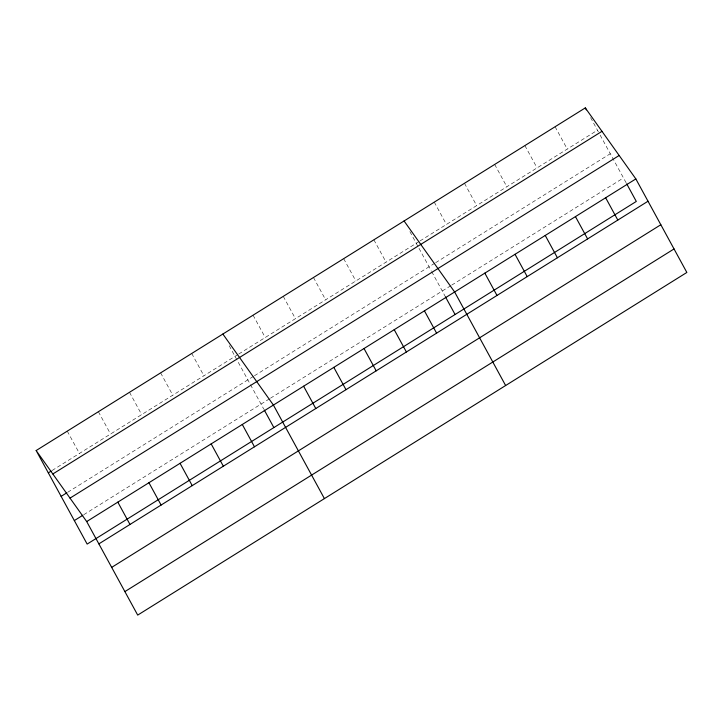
<?xml version="1.0" encoding="UTF-8"?>
<svg xmlns="http://www.w3.org/2000/svg" width="723" height="723" viewBox="0 0 723 723"><rect width="100%" height="100%" fill="white"/><g stroke="black" fill="none" stroke-linecap="round" stroke-linejoin="round"><path stroke-width="0.54" stroke-dasharray="3.62 2.71" d="M52.092 470.501L237.858 354.595M238.798 353.999L419.078 241.518M420.018 240.931L597.469 130.212M67.736 492.246L253.502 376.331M254.451 375.743L434.722 263.253M435.671 262.666L610.284 153.719M83.769 514.695L269.543 398.78M270.483 398.192L450.763 285.712M451.703 285.115L623.488 177.93M590.592 117.596L599.602 134.126M600.135 135.111L626.154 182.829M555.092 126.742L567.266 149.055M524.889 145.585L537.062 167.899M494.686 164.437L506.859 186.751M464.482 183.281L476.656 205.594M434.279 202.124L446.453 224.437M409.896 231.64L431.17 270.664M431.703 271.631L445.467 296.882M373.881 239.819L386.046 262.133M343.678 258.662L355.843 280.976M313.475 277.505L325.639 299.819M283.271 296.358L295.436 318.671M253.068 315.201L265.233 337.514M229.209 345.684L249.959 383.741M250.483 384.708L263.714 408.974M191.74 353.466L203.904 375.779M160.623 372.878L172.788 395.192M129.507 392.291L141.672 414.604M98.391 411.712L110.556 434.026M67.266 431.125L79.431 453.438"/><path stroke-width="1.08" d="M36.15 450.546L585.296 107.899L635.851 178.915L686.85 272.454L137.704 615.101L86.697 521.563L36.15 450.546L87.149 544.085L636.303 201.437L626.687 183.814M48.314 472.86L51.143 471.089M52.833 473.981L601.979 131.333M61.13 496.367L66.787 492.833M70.023 498.129L619.168 155.481M74.333 520.578L82.82 515.282M86.697 521.563L635.851 178.915M98.87 543.877L648.016 201.229M111.685 567.383L660.831 224.736M124.889 591.595L674.035 248.947M404.076 220.976L454.631 291.984L505.63 385.531M222.865 334.044L273.411 405.061L324.41 498.599M585.296 107.899L586.353 109.842M605.648 197.759L617.813 220.072M575.445 216.602L587.609 238.915M545.241 235.454L557.406 257.768M515.038 254.297L527.203 276.611M484.835 273.14L496.999 295.454M445.467 296.882L455.083 314.514M424.428 310.836L436.593 333.149M394.225 329.679L406.389 351.993M364.021 348.522L376.186 370.836M333.818 367.365L345.983 389.679M303.615 386.218L315.779 408.531M264.247 409.959L273.863 427.582M242.295 424.473L254.46 446.787M211.17 443.895L223.344 466.208M180.054 463.307L192.219 485.621M148.938 482.729L161.102 505.043M117.822 502.142L129.986 524.455"/></g></svg>
